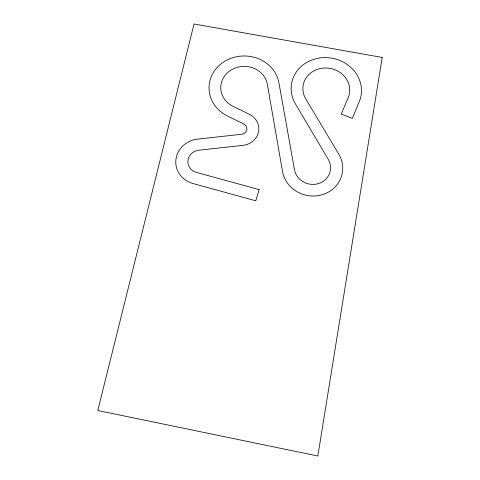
<?xml version="1.0" encoding="UTF-8"?>
<svg xmlns="http://www.w3.org/2000/svg" width="480" height="480" viewBox="0 0 480 480"><rect width="100%" height="100%" fill="white"/><g stroke="black" fill="none" stroke-linecap="round" stroke-linejoin="round"><path stroke-width="0.72" d="M382.212 57.45L317.832 456L97.788 410.502L194.034 24L382.212 57.45M259.14 189.606L255.78 200.82L192.768 183.456A24.252 22.674 -7.8 0 1 175.884 159.768A24.252 22.674 -7.8 0 1 197.592 139.116L241.632 134.274A5.97 5.52 -0.5 0 0 246.804 129.798A5.97 5.52 -0.5 0 0 243.72 123.912L227.604 116.076A35.172 31.944 0.1 0 1 223.752 61.914A35.172 31.944 0.1 0 1 278.916 82.794L294.474 169.716A18.228 17.046 11.6 0 0 318.486 183.57A18.228 17.046 11.6 0 0 328.236 159.306L295.47 103.992A35.256 31.872 9.5 0 1 323.784 57.618A35.256 31.872 9.5 0 1 359.256 101.718L352.332 118.362L341.244 114.084L348.234 97.506A23.502 21.246 9.5 0 0 324.63 68.016A23.502 21.246 9.5 0 0 305.796 99.012L338.73 154.074A30.384 28.41 11.6 0 1 322.53 194.634A30.384 28.41 11.6 0 1 282.498 171.402L267.366 84.348A23.448 21.294 0.1 0 0 230.598 70.32A23.448 21.294 0.1 0 0 233.184 106.458L249.252 114.234A17.904 16.554 -0.5 0 1 258.54 131.886A17.904 16.554 -0.5 0 1 243.036 145.338L198.786 150.228A12.126 11.334 -7.8 0 0 187.938 160.566A12.126 11.334 -7.8 0 0 196.398 172.404L259.14 189.606"/></g></svg>
